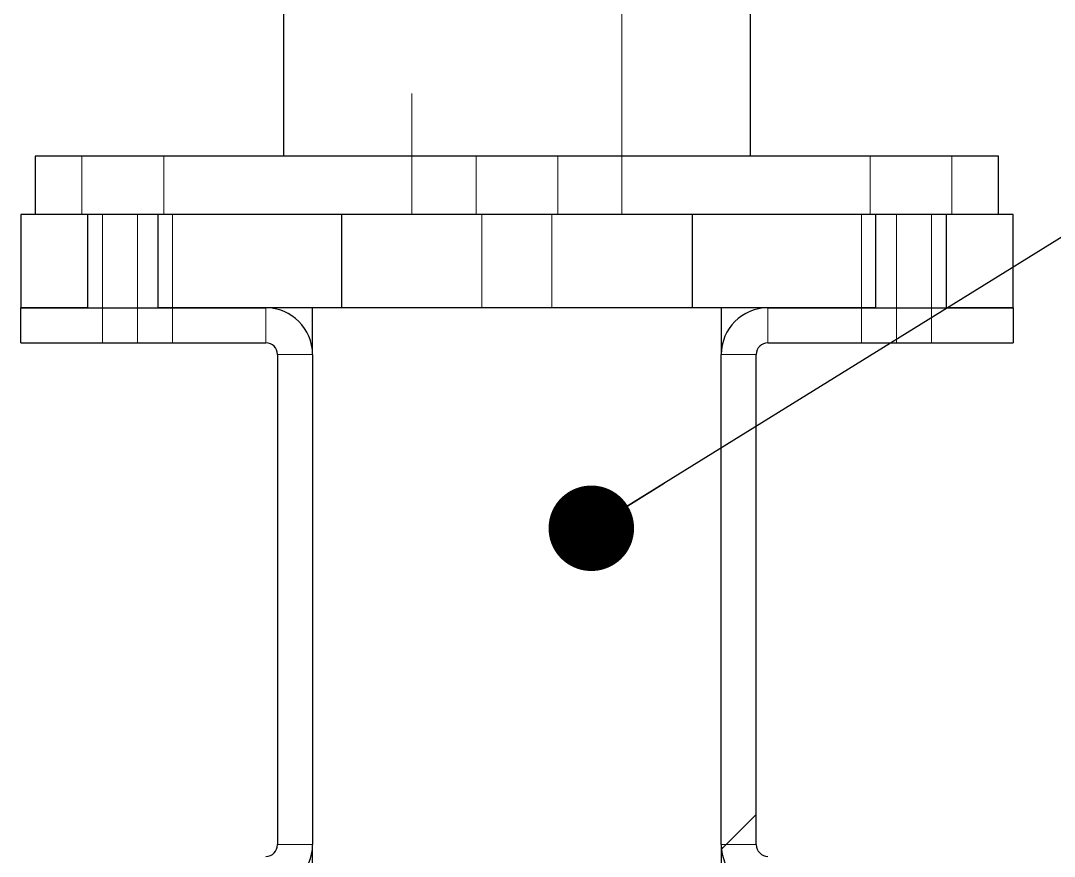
# Model space of a CAD drawing. Header units: millimetres. Extents: x 15 to 1268, y -316 to 292.
# Drawn here: x 960.46 to 966.36, y 251.7 to 256.47 of the extents above; entities that cross this region are included whole.
import ezdxf

# ---------------------------------------------------------------- set-up
doc = ezdxf.new("R2010")
doc.units = ezdxf.units.MM
doc.linetypes.add('HIDDEN', pattern=[1.905, 1.27, -0.635])
doc.layers.add('FORMAT', color=7, linetype='Continuous')
doc.dimstyles.new('SLDDIMSTYLE1', dxfattribs={"dimtxt": 0.18, "dimasz": 0.488462, "dimexe": 0, "dimexo": 0.0625, "dimgap": 0, "dimtad": 0, "dimtih": 1, "dimtoh": 1, "dimdec": 0, "dimrnd": 1e-09, "dimzin": 0, "dimdsep": 46, "dimtxsty": 'Standard', "dimblk1": 'DOT', "dimblk2": 'DOT', "dimsah": 1, "dimcen": 0.09, "dimadec": 0, "dimazin": 0, "dimtfac": 0.488462, "dimtdec": 0, "dimtofl": 0, "dimtmove": 0, "dimatfit": 3, "dimldrblk": 'DOT', "dimfxl": 1, "dimfrac": 2, "dimtolj": 1, "dimtzin": 0, "dimarcsym": 0})

# ---------------------------------------------------------------- blocks, each defined once
blk = doc.blocks.new('SW_HATCH_2')
at = {"color": 0, "linetype": 'Continuous', "lineweight": 18}
blk.add_line((-0.3333, 84.9791), (-0.532, 84.7804), dxfattribs=at)
blk = doc.blocks.new('_Dot')
at = {"color": 0, "linetype": 'ByBlock', "lineweight": -2}
blk.add_line((-0.5, 0), (-1, 0), dxfattribs=at)
at = {"color": 0, "linetype": 'ByBlock', "const_width": 0.5}
blk.add_lwpolyline([(-0.25, 0, 1), (0.25, 0, 1)], format="xyb", close=True, dxfattribs=at)

msp = doc.modelspace()

# ---------------------------------------------------------------- linework, layer by layer
at = {"color": 7, "linetype": 'HIDDEN', "lineweight": 18}
for p, q in [((962.69354068, 259.86643308), (962.69354068, 255.36643308)), ((963.89354068, 255.36643308), (963.89354068, 259.86643308)), ((960.81020735, 255.69976641), (960.81020735, 255.36643308)), ((961.27687402, 255.36643308), (961.27687402, 255.69976641)), ((963.06020735, 255.69976641), (963.06020735, 255.36643308)), ((963.52687402, 255.36643308), (963.52687402, 255.69976641)), ((965.31020735, 255.69976641), (965.31020735, 255.36643308)), ((965.77687402, 255.36643308), (965.77687402, 255.69976641)), ((960.92687402, 255.36643308), (960.92687402, 254.83309974)), ((961.12687402, 254.83309974), (961.12687402, 255.36643308)), ((961.32687402, 254.83309974), (961.32687402, 255.36643308)), ((963.09354068, 255.36643308), (963.09354068, 254.83309974)), ((963.49354068, 254.83309974), (963.49354068, 255.36643308)), ((965.26020735, 255.36643308), (965.26020735, 254.83309974)), ((965.46020735, 255.36643308), (965.46020735, 254.83309974)), ((965.66020735, 254.83309974), (965.66020735, 255.36643308)), ((960.92687402, 254.83309974), (960.92687402, 254.63309974)), ((961.12687402, 254.63309974), (961.12687402, 254.83309974)), ((961.32687402, 254.63309974), (961.32687402, 254.83309974)), ((961.86020735, 254.83309974), (961.86020735, 254.63309974)), ((964.72687402, 254.63309974), (964.72687402, 254.83309974)), ((965.26020735, 254.83309974), (965.26020735, 254.63309974)), ((965.46020735, 254.83309974), (965.46020735, 254.63309974)), ((965.66020735, 254.63309974), (965.66020735, 254.83309974)), ((961.92687402, 254.56643308), (962.12687402, 254.56643308)), ((964.46020735, 254.56643308), (964.66020735, 254.56643308)), ((962.12687402, 251.76643308), (961.92687402, 251.76643308)), ((964.66020735, 251.76643308), (964.46020735, 251.76643308))]:
    msp.add_line(p, q, dxfattribs=at)
at = {"color": 7, "linetype": 'Continuous', "lineweight": 25}
for p, q in [((961.96020735, 257.86643308), (961.96020735, 255.69976641)), ((964.62687402, 255.69976641), (964.62687402, 257.86643308)), ((960.54354068, 255.69976641), (960.54354068, 255.36643308)), ((966.04354068, 255.69976641), (960.54354068, 255.69976641)), ((966.04354068, 255.36643308), (966.04354068, 255.69976641)), ((960.46020735, 255.36643308), (960.46020735, 254.83309974)), ((960.54354068, 255.36643308), (960.46020735, 255.36643308)), ((966.04354068, 255.36643308), (960.54354068, 255.36643308)), ((960.84354068, 254.83309974), (960.84354068, 255.36643308)), ((961.24354068, 255.36643308), (961.24354068, 254.83309974)), ((962.29354068, 254.83309974), (962.29354068, 255.36643308)), ((964.29354068, 255.36643308), (964.29354068, 254.83309974)), ((965.34354068, 254.83309974), (965.34354068, 255.36643308)), ((965.74354068, 255.36643308), (965.74354068, 254.83309974)), ((966.12687402, 255.36643308), (966.04354068, 255.36643308)), ((966.12687402, 254.83309974), (966.12687402, 255.36643308)), ((960.84354068, 254.83309974), (960.46020735, 254.83309974)), ((960.46020735, 254.83309974), (961.86020735, 254.83309974)), ((960.46020735, 254.63309974), (960.46020735, 254.83309974)), ((962.29354068, 254.83309974), (961.24354068, 254.83309974)), ((962.12687402, 254.56643308), (962.12687402, 254.83309974)), ((964.29354068, 254.83309974), (962.29354068, 254.83309974)), ((965.34354068, 254.83309974), (964.29354068, 254.83309974)), ((964.46020735, 254.83309974), (964.46020735, 254.56643308)), ((964.72687402, 254.83309974), (966.12687402, 254.83309974)), ((966.12687402, 254.83309974), (965.74354068, 254.83309974)), ((966.12687402, 254.83309974), (966.12687402, 254.63309974)), ((960.46020735, 254.63309974), (961.86020735, 254.63309974)), ((964.72687402, 254.63309974), (966.12687402, 254.63309974)), ((961.92687402, 254.56643308), (961.92687402, 251.76643308)), ((962.12687402, 254.56643308), (962.12687402, 251.76643308)), ((964.46020735, 251.76643308), (964.46020735, 254.56643308)), ((964.66020735, 251.76643308), (964.66020735, 254.56643308)), ((962.12687402, 251.49976641), (962.12687402, 251.76643308)), ((964.46020735, 251.76643308), (964.46020735, 251.49976641))]:
    msp.add_line(p, q, dxfattribs=at)
for centre, radius, start, end in [((961.86020735, 254.56643308), 0.26666667, 0, 90), ((964.72687402, 254.56643308), 0.26666667, 90, 180), ((961.86020735, 254.56643308), 0.06666667, 0, 90), ((964.72687402, 254.56643308), 0.06666667, 90, 180), ((961.86020735, 251.76643308), 0.26666667, 270, 0), ((961.86020735, 251.76643308), 0.06666667, 270, 0), ((964.72687402, 251.76643308), 0.26666667, 180, 270), ((964.72687402, 251.76643308), 0.06666667, 180, 270)]:
    msp.add_arc(centre, radius, start, end, dxfattribs=at)

# ---------------------------------------------------------------- block references
at = {"color": 7, "linetype": 'Continuous', "lineweight": 18}
msp.add_blockref('SW_HATCH_2', (964.99354068, 166.95963836), dxfattribs=at)

# ---------------------------------------------------------------- leaders
at = {"layer": 'FORMAT'}
msp.add_leader([(963.7183979, 253.57355125), (980.12578514, 263.74506962)], dimstyle='SLDDIMSTYLE1', dxfattribs=at)

doc.saveas('drawing.dxf')
